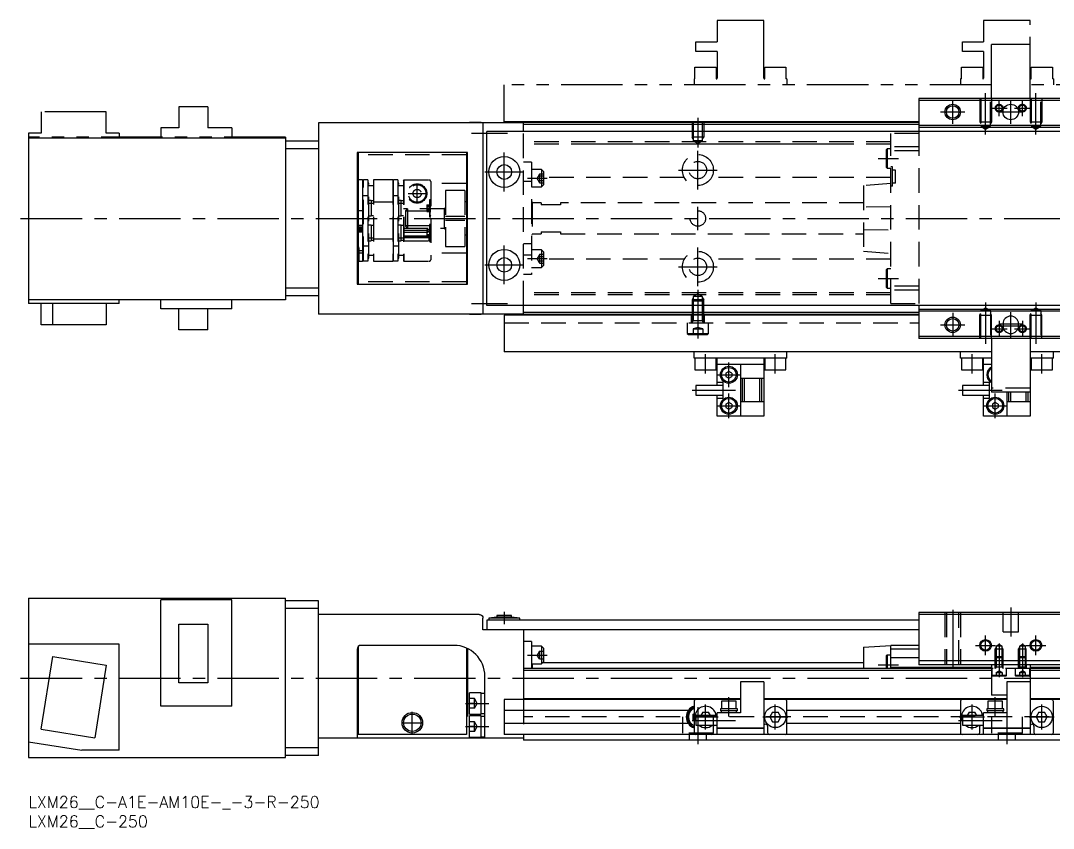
# Model space of a CAD drawing. Extents: x -2 to 471, y -8 to 200.
# Drawn here: x -2 to 264.7, y -8.3 to 200.4 of the extents above; entities that cross this region are included whole.
import ezdxf

# ---------------------------------------------------------------- set-up
doc = ezdxf.new("R2010")
doc.units = 0
doc.header["$LTSCALE"] = 0.5
for name, pattern in [('CENTER', [50.8, 31.75, -6.35, 6.35, -6.35]), ('DASHED', [19.05, 12.7, -6.35]), ('PHANTOM', [63.5, 31.75, -6.35, 6.35, -6.35, 6.35, -6.35])]:
    doc.linetypes.add(name, pattern=pattern)
for name, color, linetype in [('MSM_CENTER', 1, 'CENTER'), ('MSM_CONTINUOUS', 7, 'CONTINUOUS'), ('MSM_DASHED', 4, 'DASHED'), ('MSM_IMAGINARY', 6, 'PHANTOM'), ('MSM_NARROW', 5, 'CONTINUOUS'), ('MSM_PART_NUMBER', 7, 'CONTINUOUS')]:
    doc.layers.add(name, color=color, linetype=linetype)
doc.styles.get("Standard").update_dxf_attribs({"font": 'txt.shx', "height": 3, "bigfont": 'bigfont.shx'})

# ---------------------------------------------------------------- blocks, each defined once
blk = doc.blocks.new('*U8')
at = {"layer": 'MSM_PART_NUMBER'}
blk.add_text('LXM26__C-A1E-AM10E-_-3-R-250', height=3, dxfattribs=at).set_placement((0, -3))
blk = doc.blocks.new('*U9')
at = {"layer": 'MSM_PART_NUMBER'}
blk.add_text('LXM26__C-250', height=3, dxfattribs=at).set_placement((0, -8))

msp = doc.modelspace()

# ---------------------------------------------------------------- linework, layer by layer
at = {"layer": 'MSM_CENTER'}
for p, q in [((247.2, 171.01), (247.2, 181.71)), ((260.2, 171.01), (260.2, 181.71)), ((238.7, 173.71), (238.7, 179.91)), ((250.7, 175.76), (250.7, 179.86)), ((253.7, 173.71), (253.7, 179.91)), ((256.7, 175.76), (256.7, 179.86)), ((235.6, 176.81), (241.8, 176.81)), ((248.65, 177.81), (252.75, 177.81)), ((250.6, 176.81), (256.8, 176.81)), ((254.65, 177.81), (258.75, 177.81)), ((172.9, 175.31), (172.9, 167.68)), ((114.4, 171.31), (123.71, 171.31)), ((122.9, 156.31), (122.9, 166.31)), ((172.9, 156.81), (172.9, 166.81)), ((219.5, 164.81), (224.7, 164.81)), ((117.9, 161.31), (127.9, 161.31)), ((167.9, 161.81), (177.9, 161.81)), ((100.4, 153.39), (100.4, 158.11)), ((128.9, 159.71), (134, 159.71)), ((98.04, 155.75), (102.76, 155.75)), ((172.9, 146.31), (172.9, 152.31)), ((-2, 149.31), (389.9, 149.31)), ((122.9, 132.31), (122.9, 142.31)), ((172.9, 131.81), (172.9, 141.81)), ((128.9, 138.92), (134, 138.92)), ((117.9, 137.31), (127.9, 137.31)), ((167.9, 136.81), (177.9, 136.81)), ((219.5, 133.81), (224.7, 133.81)), ((172.9, 130.82), (172.9, 118.31)), ((114.4, 127.31), (123.71, 127.31)), ((247.2, 127.62), (247.2, 116.92)), ((260.2, 127.62), (260.2, 116.92)), ((238.7, 124.91), (238.7, 118.71)), ((250.7, 122.86), (250.7, 118.76)), ((253.7, 118.56), (253.7, 125.06)), ((256.7, 122.86), (256.7, 118.76)), ((235.6, 121.81), (241.8, 121.81)), ((248.65, 120.81), (252.75, 120.81)), ((250.7, 122.06), (256.7, 122.06)), ((250.7, 121.56), (256.7, 121.56)), ((254.65, 120.81), (258.75, 120.81)), ((174.9, 109.21), (174.9, 114.21)), ((180.9, 105.71), (180.9, 112.11)), ((192.9, 109.21), (192.9, 114.21)), ((243.7, 109.21), (243.7, 114.21)), ((261.7, 109.21), (261.7, 114.21)), ((177.7, 108.91), (184.1, 108.91)), ((171.4, 104.91), (182.65, 104.91)), ((180.9, 97.71), (180.9, 104.11)), ((240.2, 104.91), (251.45, 104.91)), ((249.7, 97.71), (249.7, 104.11)), ((177.7, 100.91), (184.1, 100.91)), ((246.5, 100.91), (252.9, 100.91)), ((238.7, 48.18), (238.7, 33.33)), ((253.7, 48.75), (253.7, 41.25)), ((122.9, 47.7), (122.9, 44.5)), ((247.2, 36.43), (247.2, 41.58)), ((260.2, 36.43), (260.2, 41.58)), ((244.63, 39), (249.78, 39)), ((250.7, 39.46), (250.7, 30.75)), ((256.7, 39.46), (256.7, 30.75)), ((257.63, 39), (262.78, 39)), ((128.9, 36.5), (134, 36.5)), ((219.5, 34), (224.7, 34)), ((-2, 30.5), (389.9, 30.5)), ((180.9, 20.6), (180.9, 25.6)), ((249.7, 20.6), (249.7, 25.6)), ((99.15, 16.22), (99.15, 21.78)), ((112.9, 24), (118.9, 24)), ((172.9, 23), (172.9, 13.5)), ((174.9, 17.25), (174.9, 23.75)), ((192.9, 17.25), (192.9, 23.75)), ((243.7, 17.25), (243.7, 23.75)), ((252.7, 23), (252.7, 13.5)), ((261.7, 17.25), (261.7, 23.75)), ((96.37, 19), (101.93, 19)), ((171.4, 19.6), (182.65, 19.6)), ((171.65, 20.5), (178.15, 20.5)), ((189.65, 20.5), (196.15, 20.5)), ((240.2, 19.6), (251.45, 19.6)), ((240.45, 20.5), (246.95, 20.5)), ((258.45, 20.5), (264.95, 20.5)), ((112.9, 18), (118.9, 18))]:
    msp.add_line(p, q, dxfattribs=at)
at = {"layer": 'MSM_CONTINUOUS'}
for p, q in [((277.4, 180.31), (230, 180.31)), ((230, 180.31), (230, 171.81)), ((277.4, 179.81), (230, 179.81)), ((127.9, 174.01), (74.9, 174.01)), ((74.9, 174.01), (74.9, 124.61)), ((113.9, 174.01), (113.9, 174.06)), ((116.9, 174.06), (113.9, 174.06)), ((116.9, 174.01), (116.9, 174.06)), ((117.4, 174.01), (117.4, 124.61)), ((127.9, 171.81), (127.9, 174.31)), ((230, 174.31), (127.9, 174.31)), ((230, 174.11), (127.9, 174.11)), ((230, 173.61), (127.9, 173.61)), ((118.4, 126.81), (118.4, 171.81)), ((387.4, 171.81), (118.4, 171.81)), ((277.4, 173.31), (230, 173.31)), ((277.4, 172.81), (230, 172.81)), ((66.4, 170.01), (0, 170.01)), ((0, 170.01), (0, 127.31)), ((66.4, 170.01), (66.4, 128.31)), ((74.9, 169.31), (66.4, 169.31)), ((74.9, 167.31), (66.4, 167.31)), ((84.9, 166.31), (84.9, 132.31)), ((113.4, 166.31), (84.9, 166.31)), ((84.9, 165.71), (85.15, 165.71)), ((85.15, 166.31), (85.15, 132.31)), ((113.15, 166.31), (113.15, 132.31)), ((113.15, 165.71), (113.4, 165.71)), ((113.4, 132.31), (113.4, 166.31)), ((113.4, 158.31), (113.15, 158.31)), ((113.4, 153.56), (113.15, 153.56)), ((113.15, 145.06), (113.4, 145.06)), ((113.4, 140.31), (113.15, 140.31)), ((74.9, 131.31), (66.4, 131.31)), ((84.9, 132.91), (85.15, 132.91)), ((84.9, 132.31), (113.4, 132.31)), ((113.15, 132.91), (113.4, 132.91)), ((66.4, 128.31), (0, 128.31)), ((23.4, 127.31), (23.4, 128.31)), ((34.2, 125.91), (34.2, 128.31)), ((52.5, 125.91), (52.5, 128.31)), ((74.9, 129.31), (66.4, 129.31)), ((23.4, 127.31), (0, 127.31)), ((3.3, 121.81), (3.3, 127.31)), ((6.27, 121.81), (6.27, 127.31)), ((20.1, 127.31), (20.1, 121.81)), ((52.5, 125.91), (34.2, 125.91)), ((38.88, 120.51), (38.88, 125.91)), ((46.33, 120.51), (46.33, 125.91)), ((387.4, 126.81), (118.4, 126.81)), ((127.9, 124.31), (127.9, 126.81)), ((230, 126.81), (230, 118.31)), ((277.4, 125.81), (230, 125.81)), ((127.9, 124.61), (74.9, 124.61)), ((113.9, 124.56), (113.9, 124.61)), ((113.9, 124.56), (116.9, 124.56)), ((116.9, 124.56), (116.9, 124.61)), ((122.9, 124.31), (122.9, 114.81)), ((230, 124.31), (122.9, 124.31)), ((230, 125.01), (127.9, 125.01)), ((230, 124.51), (127.9, 124.51)), ((277.4, 125.31), (230, 125.31)), ((20.1, 121.81), (3.3, 121.81)), ((46.33, 120.51), (38.88, 120.51)), ((251.7, 122.06), (251.7, 121.56)), ((255.7, 121.56), (255.7, 122.06)), ((277.4, 118.81), (230, 118.81)), ((277.4, 118.31), (230, 118.31)), ((248.7, 118.31), (248.7, 104.41)), ((258.7, 118.31), (258.7, 98.21)), ((248.7, 114.81), (122.9, 114.81)), ((171.9, 113.21), (171.9, 114.81)), ((195.9, 113.21), (195.9, 114.81)), ((240.7, 113.21), (240.7, 114.81)), ((382.9, 114.81), (258.7, 114.81)), ((264.7, 113.21), (264.7, 114.81)), ((195.9, 113.21), (171.9, 113.21)), ((172.15, 113.21), (172.15, 110.21)), ((177.65, 110.21), (177.65, 113.21)), ((177.9, 106.16), (177.9, 113.08)), ((189.9, 113.08), (189.9, 98.21)), ((190.15, 113.21), (190.15, 110.21)), ((195.65, 110.21), (195.65, 113.21)), ((248.7, 113.21), (240.7, 113.21)), ((240.95, 113.21), (240.95, 110.21)), ((246.45, 110.21), (246.45, 113.21)), ((246.7, 106.16), (246.7, 113.08)), ((264.7, 113.21), (258.7, 113.21)), ((258.95, 113.21), (258.95, 110.21)), ((264.45, 110.21), (264.45, 113.21)), ((172.15, 110.21), (177.65, 110.21)), ((189.9, 111.61), (177.9, 111.61)), ((180.9, 109.78), (180.15, 109.35)), ((180.15, 109.35), (180.15, 108.48)), ((181.65, 109.35), (180.9, 109.78)), ((181.65, 109.35), (181.65, 108.48)), ((183.9, 111.61), (183.9, 98.21)), ((190.15, 110.21), (195.65, 110.21)), ((240.95, 110.21), (246.45, 110.21)), ((248.7, 111.61), (246.7, 111.61)), ((258.95, 110.21), (264.45, 110.21)), ((179.4, 106.91), (177.9, 106.91)), ((179.4, 102.91), (179.4, 106.91)), ((180.15, 108.48), (180.9, 108.05)), ((180.9, 108.05), (181.65, 108.48)), ((189.9, 107.91), (183.9, 107.91)), ((184.4, 101.91), (184.4, 107.91)), ((184.9, 101.91), (184.9, 107.91)), ((188.9, 101.91), (188.9, 107.91)), ((189.4, 101.91), (189.4, 107.91)), ((248.2, 106.91), (246.7, 106.91)), ((248.2, 102.91), (248.2, 106.91)), ((172.4, 106.16), (172.4, 103.66)), ((179.4, 106.16), (172.4, 106.16)), ((241.2, 106.16), (241.2, 103.66)), ((248.2, 106.16), (241.2, 106.16)), ((258.7, 104.41), (248.7, 104.41)), ((252.7, 104.41), (252.7, 98.21)), ((253.2, 101.91), (253.2, 104.41)), ((253.7, 101.91), (253.7, 104.41)), ((257.7, 101.91), (257.7, 104.41)), ((258.2, 101.91), (258.2, 104.41)), ((172.4, 103.66), (179.4, 103.66)), ((177.9, 98.21), (177.9, 103.66)), ((177.9, 102.91), (179.4, 102.91)), ((180.9, 101.78), (180.15, 101.35)), ((180.15, 101.35), (180.15, 100.48)), ((181.65, 101.35), (180.9, 101.78)), ((181.65, 101.35), (181.65, 100.48)), ((189.9, 101.91), (183.9, 101.91)), ((241.2, 103.66), (248.2, 103.66)), ((246.7, 98.21), (246.7, 103.66)), ((246.7, 102.91), (248.2, 102.91)), ((249.7, 101.78), (248.95, 101.35)), ((248.95, 101.35), (248.95, 100.48)), ((250.45, 101.35), (249.7, 101.78)), ((250.45, 101.35), (250.45, 100.48)), ((258.7, 101.91), (252.7, 101.91)), ((180.15, 100.48), (180.9, 100.05)), ((180.9, 100.05), (181.65, 100.48)), ((248.95, 100.48), (249.7, 100.05)), ((249.7, 100.05), (250.45, 100.48)), ((189.9, 98.21), (177.9, 98.21)), ((258.7, 98.21), (246.7, 98.21)), ((0, 51.2), (66.4, 51.2)), ((0, 51.2), (0, 10)), ((34.2, 23.3), (34.2, 50.8)), ((52.5, 50.8), (34.2, 50.8)), ((52.5, 23.3), (52.5, 50.8)), ((66.4, 10), (66.4, 51.2)), ((74.9, 50.5), (66.4, 50.5)), ((74.9, 48.5), (66.4, 48.5)), ((74.9, 10.5), (74.9, 50.5)), ((116.4, 47), (74.9, 47)), ((116.4, 47), (116.41, 47)), ((116.41, 47), (116.61, 46.98)), ((116.61, 46.98), (116.85, 46.89)), ((116.85, 46.89), (117.07, 46.74)), ((117.07, 46.74), (117.21, 46.59)), ((117.21, 46.59), (117.32, 46.4)), ((117.32, 46.4), (117.38, 46.22)), ((117.38, 46.22), (117.4, 46)), ((117.4, 43), (117.4, 46)), ((118.4, 45.5), (118.4, 43)), ((230, 45.5), (118.4, 45.5)), ((121, 46.3), (118.9, 46.05)), ((118.9, 46.05), (118.9, 45.5)), ((126.9, 46.05), (118.9, 46.05)), ((121, 46.7), (121, 46.3)), ((124.8, 46.7), (121, 46.7)), ((124.8, 46.3), (121, 46.3)), ((124.8, 46.3), (124.8, 46.7)), ((126.9, 46.05), (124.8, 46.3)), ((126.9, 45.5), (126.9, 46.05)), ((230, 47.5), (230, 34)), ((277.4, 47.5), (230, 47.5)), ((277.4, 47), (230, 47)), ((38.88, 44.45), (46.33, 44.45)), ((38.88, 29.35), (38.88, 44.45)), ((46.33, 44.45), (46.33, 29.35)), ((230, 43), (117.4, 43)), ((127.9, 43), (127.9, 25)), ((23.4, 39.3), (0, 39.3)), ((23.4, 11.9), (23.4, 39.3)), ((84.9, 38), (84.9, 15)), ((85.15, 38.66), (85.15, 16)), ((109.9, 39), (85.9, 39)), ((113.15, 38.31), (113.15, 16)), ((113.4, 38.19), (113.4, 20.7)), ((129.9, 40), (127.9, 40)), ((129.9, 40), (129.9, 33)), ((132.5, 38.75), (129.9, 38.75)), ((133, 38.25), (132.5, 38.75)), ((132.5, 38.75), (132.5, 34.25)), ((133, 38.25), (133, 34.75)), ((215.7, 38.5), (222.7, 39)), ((215.7, 38.5), (215.7, 33)), ((230, 39), (222.7, 39)), ((222.7, 33), (222.7, 39)), ((230, 38), (222.7, 38)), ((3.3, 17.31), (6.27, 36.08)), ((6.27, 36.08), (20.1, 33.89)), ((113.4, 34.75), (113.15, 34.75)), ((132.5, 34.25), (133, 34.75)), ((221.75, 36.5), (221.5, 36.25)), ((221.5, 36.25), (221.5, 33)), ((222.7, 36.5), (221.75, 36.5)), ((221.75, 36.5), (221.75, 33)), ((230, 35.8), (222.7, 35.8)), ((277.4, 35), (230, 35)), ((20.1, 33.89), (17.13, 15.12)), ((248.7, 33), (127.9, 33)), ((248.7, 32.5), (127.9, 32.5)), ((129.9, 34.25), (132.5, 34.25)), ((130.1, 34.25), (130.1, 33)), ((215.7, 34.5), (132.75, 34.5)), ((248.7, 33.3), (222.7, 33.3)), ((277.4, 34), (230, 34)), ((248.7, 34), (248.7, 26.1)), ((258.7, 34), (258.7, 16)), ((284.7, 33.3), (258.7, 33.3)), ((377.9, 33), (258.7, 33)), ((377.9, 32.5), (258.7, 32.5)), ((46.33, 29.35), (38.88, 29.35)), ((117.9, 15), (117.9, 31)), ((183.9, 29.6), (183.9, 21.6)), ((189.9, 29.6), (183.9, 29.6)), ((189.9, 29.6), (189.9, 16)), ((252.7, 29.6), (252.7, 21.6)), ((258.7, 29.6), (252.7, 29.6)), ((113.9, 21.25), (113.9, 26.75)), ((116.9, 26.75), (113.9, 26.75)), ((116.9, 21.25), (116.9, 26.75)), ((113.15, 26.25), (113.4, 26.25)), ((117.9, 26.6), (116.9, 26.6)), ((183.9, 25), (122.9, 25)), ((122.9, 25), (122.9, 16)), ((183.9, 25.2), (127.9, 25.2)), ((171.9, 24.5), (171.9, 16.5)), ((179, 24.6), (179, 22.6)), ((182.8, 24.6), (179, 24.6)), ((182.8, 22.6), (182.8, 24.6)), ((252.7, 25.2), (189.9, 25.2)), ((252.7, 25), (189.9, 25)), ((195.9, 16.5), (195.9, 24.5)), ((240.7, 24.5), (240.7, 16.5)), ((247.8, 24.6), (247.8, 22.6)), ((251.6, 24.6), (247.8, 24.6)), ((252.7, 26.1), (248.7, 26.1)), ((251.6, 22.6), (251.6, 24.6)), ((321.9, 25.2), (258.7, 25.2)), ((321.9, 25), (258.7, 25)), ((264.7, 16.5), (264.7, 24.5)), ((52.5, 23.3), (34.2, 23.3)), ((116.9, 21.4), (117.9, 21.4)), ((170.43, 22.2), (122.9, 22.2)), ((171.65, 21.22), (171.9, 21.37)), ((174.18, 21.75), (173.66, 20.85)), ((174.18, 21.75), (175.62, 21.75)), ((176.14, 20.85), (175.62, 21.75)), ((183.9, 21.6), (177.9, 21.6)), ((177.9, 16), (177.9, 21.6)), ((178.7, 22.6), (178.7, 22.1)), ((183.1, 22.6), (178.7, 22.6)), ((183.1, 22.1), (178.7, 22.1)), ((178.9, 22.1), (178.9, 21.6)), ((182.9, 21.6), (182.9, 22.1)), ((183.1, 22.1), (183.1, 22.6)), ((192.18, 21.75), (191.46, 20.5)), ((192.18, 21.75), (193.62, 21.75)), ((194.34, 20.5), (193.62, 21.75)), ((240.7, 22.2), (195.9, 22.2)), ((242.98, 21.75), (242.46, 20.85)), ((242.98, 21.75), (244.42, 21.75)), ((244.94, 20.85), (244.42, 21.75)), ((252.7, 21.6), (246.7, 21.6)), ((246.7, 16), (246.7, 21.6)), ((247.5, 22.6), (247.5, 22.1)), ((251.9, 22.6), (247.5, 22.6)), ((251.9, 22.1), (247.5, 22.1)), ((247.7, 22.1), (247.7, 21.6)), ((251.7, 21.6), (251.7, 22.1)), ((251.9, 22.1), (251.9, 22.6)), ((260.98, 21.75), (260.26, 20.5)), ((260.98, 21.75), (262.42, 21.75)), ((263.14, 20.5), (262.42, 21.75)), ((84.9, 20.7), (85.15, 20.7)), ((113.15, 20.7), (113.4, 20.7)), ((113.9, 21.25), (116.9, 21.25)), ((113.9, 15.25), (113.9, 20.75)), ((116.9, 20.75), (113.9, 20.75)), ((116.9, 15.25), (116.9, 20.75)), ((117.9, 20.6), (116.9, 20.6)), ((170.43, 18.8), (122.9, 18.8)), ((171.65, 19.78), (171.65, 21.22)), ((171.9, 19.63), (171.65, 19.78)), ((171.9, 20.8), (171.72, 20.5)), ((171.72, 20.5), (171.9, 20.2)), ((177.9, 20.85), (172.4, 20.85)), ((172.4, 20.85), (172.4, 18.35)), ((191.46, 20.5), (192.18, 19.25)), ((192.18, 19.25), (193.62, 19.25)), ((193.62, 19.25), (194.34, 20.5)), ((196.08, 20.5), (195.9, 20.8)), ((195.9, 20.2), (196.08, 20.5)), ((240.7, 18.8), (195.9, 18.8)), ((240.7, 20.8), (240.52, 20.5)), ((240.52, 20.5), (240.7, 20.2)), ((246.7, 20.85), (241.2, 20.85)), ((241.2, 20.85), (241.2, 18.35)), ((260.26, 20.5), (260.98, 19.25)), ((260.98, 19.25), (262.42, 19.25)), ((262.42, 19.25), (263.14, 20.5)), ((3.3, 17.31), (17.13, 15.12)), ((172.4, 18.35), (177.9, 18.35)), ((176.9, 16.5), (176.9, 18.1)), ((177.9, 17.65), (189.9, 17.65)), ((177.9, 17.6), (189.9, 17.6)), ((177.95, 17.65), (177.95, 17.6)), ((189.85, 17.65), (189.85, 17.6)), ((190.9, 18.1), (190.9, 16.5)), ((241.2, 18.35), (246.7, 18.35)), ((245.7, 16.5), (245.7, 18.1)), ((246.7, 17.65), (258.7, 17.65)), ((246.7, 17.6), (258.7, 17.6)), ((246.75, 17.65), (246.75, 17.6)), ((258.65, 17.65), (258.65, 17.6)), ((259.7, 18.1), (259.7, 16.5)), ((0, 14.09), (13.82, 11.9)), ((127.9, 15), (74.9, 15)), ((113.15, 16), (85.15, 16)), ((113.9, 15.25), (116.9, 15.25)), ((116.9, 15.4), (117.9, 15.4)), ((382.9, 16), (122.9, 16)), ((127.9, 16), (127.9, 14.5)), ((377.9, 14.5), (127.9, 14.5)), ((23.4, 11.9), (13.82, 11.9)), ((74.9, 12.5), (66.4, 12.5)), ((0, 10), (66.4, 10)), ((74.9, 10.5), (66.4, 10.5))]:
    msp.add_line(p, q, dxfattribs=at)
for centre, radius in [((253.7, 176.81), 2), ((238.7, 176.81), 1.62), ((122.9, 161.31), 4), ((122.9, 161.31), 1.9), ((122.9, 137.31), 4), ((122.9, 137.31), 1.9), ((238.7, 121.81), 1.62), ((180.9, 108.91), 2.2), ((180.9, 108.91), 1.9), ((180.9, 100.91), 2.2), ((180.9, 100.91), 1.9), ((249.7, 100.91), 2.2), ((249.7, 100.91), 1.9), ((247.2, 39), 1.23), ((260.2, 39), 1.23), ((99.15, 19), 2.65), ((192.9, 20.5), 2.75), ((261.7, 20.5), 2.75), ((99.15, 19), 2.25)]:
    msp.add_circle(centre, radius, dxfattribs=at)
for centre, radius, start, end in [((253.7, 122.06), 2, 0, 180), ((253.7, 121.56), 2, 180, 0), ((177.64, 112.9), 0.311, 34.723, 88.9034), ((190.16, 112.9), 0.318, 91.7128, 144.6608), ((246.44, 112.9), 0.311, 34.723, 88.9034), ((258.96, 112.9), 0.318, 91.7128, 144.6608), ((249.7, 108.91), 2.2, 117.0357, 242.9643), ((249.7, 108.91), 1.9, 121.7569, 238.2431), ((85.9, 38), 1, 90, 180), ((109.9, 31), 8, 0, 90), ((172.4, 24.5), 0.5, 90, 180), ((195.4, 24.5), 0.5, 0, 90), ((241.2, 24.5), 0.5, 90, 180), ((264.2, 24.5), 0.5, 0, 90), ((172.9, 20.5), 3, 109.4712, 250.5288), ((172.9, 20.5), 2.75, 111.3237, 248.6763), ((172.9, 20.5), 2.45, 114.0895, 245.9105), ((174.9, 20.5), 2.75, 7.312, 204.62), ((243.7, 20.5), 2.75, 7.312, 204.62), ((172.9, 20.5), 1.25, 143.1301, 216.8699), ((172.4, 16.5), 0.5, 180, 270), ((174.9, 20.5), 2.75, 231.4273, 308.5727), ((176.4, 16.5), 0.5, 270, 0), ((177.4, 18.1), 0.5, 150, 180), ((177.4, 18.1), 0.5, 0, 30), ((190.4, 18.1), 0.5, 0, 180), ((191.4, 16.5), 0.5, 180, 270), ((195.4, 16.5), 0.5, 270, 0), ((241.2, 16.5), 0.5, 180, 270), ((243.7, 20.5), 2.75, 231.4273, 308.5727), ((245.2, 16.5), 0.5, 270, 0), ((246.2, 18.1), 0.5, 150, 180), ((246.2, 18.1), 0.5, 0, 30), ((259.2, 18.1), 0.5, 0, 180), ((260.2, 16.5), 0.5, 180, 270), ((264.2, 16.5), 0.5, 270, 0)]:
    msp.add_arc(centre, radius, start, end, dxfattribs=at)
at = {"layer": 'MSM_DASHED'}
for p, q in [((245.7, 180.31), (245.7, 174.31)), ((245.97, 180.31), (245.97, 173.11)), ((248.43, 173.11), (248.43, 180.31)), ((248.7, 180.31), (248.7, 174.31)), ((258.7, 180.31), (258.7, 174.31)), ((258.97, 180.31), (258.97, 173.11)), ((261.43, 173.11), (261.43, 180.31)), ((261.7, 180.31), (261.7, 174.31)), ((171.4, 174.31), (171.4, 170.31)), ((171.6, 174.11), (171.6, 174.11)), ((171.67, 174.31), (171.67, 169.39)), ((174.13, 169.39), (174.13, 174.31)), ((174.4, 174.31), (174.4, 170.31)), ((245.7, 174.31), (248.7, 174.31)), ((245.7, 174.31), (245.97, 173.85)), ((248.7, 174.31), (248.43, 173.85)), ((258.7, 174.31), (261.7, 174.31)), ((258.7, 174.31), (258.97, 173.85)), ((261.7, 174.31), (261.43, 173.85)), ((127.9, 126.81), (127.9, 171.81)), ((230, 171.26), (222.7, 171.26)), ((222.7, 127.36), (222.7, 171.26)), ((230, 171.81), (230, 126.81)), ((245.97, 173.11), (247.2, 172.4)), ((245.97, 173.11), (248.43, 173.11)), ((247.2, 172.4), (248.43, 173.11)), ((258.97, 173.11), (260.2, 172.4)), ((258.97, 173.11), (261.43, 173.11)), ((260.2, 172.4), (261.43, 173.11)), ((222.7, 169.07), (127.9, 169.07)), ((222.7, 168.51), (127.9, 168.51)), ((209.4, 168.51), (146.4, 168.51)), ((174.4, 170.31), (171.4, 170.31)), ((171.67, 169.85), (171.4, 170.31)), ((174.13, 169.39), (171.67, 169.39)), ((171.67, 169.39), (172.9, 168.68)), ((172.9, 168.68), (174.13, 169.39)), ((174.13, 169.85), (174.4, 170.31)), ((113.15, 165.71), (85.15, 165.71)), ((221.75, 167.31), (221.5, 167.06)), ((221.5, 167.06), (221.5, 162.56)), ((222.7, 167.31), (221.75, 167.31)), ((221.75, 167.31), (221.75, 162.31)), ((230, 167.81), (222.7, 167.81)), ((230, 166.81), (222.7, 166.81)), ((129.9, 163.81), (127.9, 163.81)), ((129.9, 163.81), (129.9, 134.81)), ((132.5, 161.96), (129.9, 161.96)), ((132, 160.71), (131.42, 159.71)), ((132, 160.86), (133, 160.86)), ((132, 160.86), (132, 158.55)), ((132, 160.28), (133, 160.28)), ((133, 161.46), (132.5, 161.96)), ((132.5, 161.96), (132.5, 157.46)), ((133, 161.46), (133, 157.96)), ((221.5, 162.56), (221.75, 162.31)), ((221.75, 162.31), (222.7, 162.31)), ((223.2, 162.61), (222.7, 162.61)), ((223.2, 157.61), (223.2, 162.61)), ((223.9, 161.81), (223.2, 161.81)), ((223.9, 158.41), (223.9, 161.81)), ((85.15, 158.31), (84.9, 158.31)), ((86.3, 159.25), (85.15, 159.25)), ((86.3, 159.25), (86.3, 138.25)), ((86.4, 159.15), (86.3, 159.25)), ((86.5, 159.24), (86.4, 159.14)), ((86.4, 138.35), (86.4, 159.15)), ((86.5, 138.26), (86.5, 159.24)), ((87.65, 159.24), (86.5, 159.24)), ((87.65, 159.24), (87.65, 138.26)), ((87.9, 158.45), (87.65, 158.45)), ((87.9, 139.05), (87.9, 158.45)), ((89.1, 157.7), (87.9, 157.7)), ((94.1, 159.25), (89.1, 159.25)), ((89.1, 159.25), (89.1, 138.25)), ((94.2, 159.15), (94.1, 159.25)), ((94.1, 159.25), (94.1, 138.25)), ((94.3, 159.24), (94.2, 159.14)), ((94.2, 159.15), (94.2, 138.35)), ((94.3, 138.26), (94.3, 159.24)), ((95.45, 159.24), (94.3, 159.24)), ((95.45, 159.24), (95.45, 138.26)), ((95.7, 158.45), (95.45, 158.45)), ((95.7, 139.05), (95.7, 158.45)), ((96.9, 157.7), (95.7, 157.7)), ((96.9, 159.14), (97, 159.24)), ((96.9, 159.14), (96.9, 138.35)), ((97, 159.24), (97, 138.25)), ((97, 159.24), (103.5, 159.24)), ((103.9, 158.84), (103.9, 138.65)), ((113.15, 158.31), (103.9, 158.31)), ((129.9, 158.81), (127.9, 158.81)), ((129.9, 157.46), (132.5, 157.46)), ((132, 158.71), (131.42, 159.71)), ((132, 159.13), (133, 159.13)), ((132, 158.55), (133, 158.55)), ((132.5, 157.46), (133, 157.96)), ((169.41, 159.85), (133, 159.85)), ((222.7, 159.85), (176.39, 159.85)), ((222.7, 158.31), (215.7, 157.81)), ((215.7, 157.81), (215.7, 140.81)), ((223.2, 157.61), (222.7, 157.61)), ((223.9, 158.41), (223.2, 158.41)), ((86.4, 155.13), (86.5, 155.23)), ((86.5, 155.23), (87.65, 155.23)), ((94.2, 155.13), (94.3, 155.23)), ((94.3, 155.23), (95.45, 155.23)), ((107.7, 156.56), (107.7, 142.06)), ((112.7, 156.56), (107.7, 156.56)), ((112.7, 156.54), (107.7, 156.54)), ((112.7, 156.56), (112.7, 142.06)), ((87.9, 153.75), (87.65, 153.75)), ((88.5, 153.94), (87.9, 153.94)), ((87.9, 153.25), (89.1, 153.25)), ((88.5, 153.94), (88.5, 149.94)), ((89.1, 153.84), (88.5, 153.84)), ((94.2, 153.5), (89.1, 153.5)), ((95.7, 153.75), (95.45, 153.75)), ((96.3, 153.94), (95.7, 153.94)), ((95.7, 153.25), (96.9, 153.25)), ((96.3, 149.94), (96.3, 153.94)), ((96.9, 153.84), (96.3, 153.84)), ((102.9, 152.8), (103.9, 152.8)), ((102.9, 152.8), (102.9, 151.08)), ((102.9, 152.44), (103.9, 152.44)), ((102.9, 152.31), (103.9, 152.31)), ((103.9, 154.14), (103.55, 154.14)), ((103.55, 154.14), (103.55, 149.74)), ((103.7, 153.94), (103.55, 153.94)), ((103.9, 153.74), (103.7, 153.94)), ((103.7, 153.94), (103.7, 149.94)), ((107.7, 152.11), (107.4, 151.81)), ((113.15, 153.56), (112.7, 153.56)), ((130.1, 153.56), (129.9, 153.56)), ((130.1, 153.56), (130.1, 145.06)), ((132.4, 153.31), (130.1, 153.31)), ((132.4, 153.31), (132.4, 152.81)), ((137.4, 152.81), (132.4, 152.81)), ((137.4, 153.31), (137.4, 152.81)), ((215.7, 153.31), (137.4, 153.31)), ((222.7, 152.27), (215.7, 152.19)), ((86.4, 151.25), (85.15, 151.25)), ((87.9, 149.94), (88.5, 149.94)), ((88.5, 150.04), (89.1, 150.04)), ((95.7, 149.94), (96.3, 149.94)), ((96.3, 150.04), (96.9, 150.04)), ((107.4, 151.81), (96.9, 151.81)), ((103.9, 151.22), (96.9, 151.22)), ((97.9, 151.81), (97.4, 151.31)), ((97.4, 151.31), (97.4, 147.31)), ((97.9, 151.81), (97.9, 146.81)), ((102.9, 151.57), (103.9, 151.57)), ((102.9, 151.44), (103.9, 151.44)), ((102.9, 151.08), (103.9, 151.08)), ((103.55, 149.94), (103.7, 149.94)), ((103.55, 149.74), (103.9, 149.74)), ((103.7, 149.94), (103.9, 150.14)), ((107.4, 151.81), (107.4, 146.81)), ((107.7, 149.86), (112.7, 149.86)), ((86.4, 147.51), (85.15, 147.51)), ((85.15, 147.12), (86.4, 147.12)), ((85.15, 146.88), (86.3, 146.88)), ((86.3, 146.88), (86.4, 146.9)), ((88.5, 147.56), (87.9, 147.56)), ((88.5, 147.56), (88.5, 143.56)), ((89.1, 147.46), (88.5, 147.46)), ((96.3, 147.56), (95.7, 147.56)), ((96.3, 143.56), (96.3, 147.56)), ((96.9, 147.46), (96.3, 147.46)), ((103.9, 147.41), (96.9, 147.41)), ((96.9, 146.81), (107.4, 146.81)), ((97.4, 147.31), (97.9, 146.81)), ((103.9, 147.76), (103.55, 147.76)), ((103.55, 147.76), (103.55, 143.36)), ((103.7, 147.56), (103.55, 147.56)), ((103.9, 147.36), (103.7, 147.56)), ((103.7, 147.56), (103.7, 143.56)), ((107.4, 146.81), (107.7, 146.51)), ((112.7, 148.77), (107.7, 148.77)), ((86.4, 146.6), (85.15, 146.6)), ((86.4, 146.54), (85.15, 146.54)), ((85.15, 146.25), (86.4, 146.25)), ((86.3, 145.9), (85.15, 145.9)), ((85.15, 145.84), (86.4, 145.84)), ((86.4, 145.93), (86.3, 145.9)), ((89.1, 144.25), (87.9, 144.25)), ((96.9, 144.25), (95.7, 144.25)), ((96.9, 146.25), (103.9, 146.25)), ((96.9, 145.72), (103.9, 145.72)), ((96.9, 144.82), (103.9, 144.82)), ((97, 144.43), (96.9, 144.48)), ((96.9, 144.41), (103.9, 144.41)), ((103.5, 144.43), (97, 144.43)), ((102.9, 146.42), (103.9, 146.42)), ((102.9, 146.42), (102.9, 144.7)), ((102.9, 146.06), (103.9, 146.06)), ((102.9, 145.92), (103.9, 145.92)), ((102.9, 145.19), (103.9, 145.19)), ((102.9, 145.06), (103.9, 145.06)), ((102.9, 144.7), (103.9, 144.7)), ((103.5, 143.54), (103.5, 144.43)), ((112.7, 145.06), (113.15, 145.06)), ((129.9, 145.06), (130.1, 145.06)), ((130.1, 145.31), (132.4, 145.31)), ((132.4, 145.81), (137.4, 145.81)), ((132.4, 145.81), (132.4, 145.31)), ((137.4, 145.81), (137.4, 145.31)), ((137.4, 145.31), (215.7, 145.31)), ((215.7, 146.44), (222.7, 146.36)), ((85.4, 138.36), (85.4, 141.39)), ((86.4, 142.37), (86.5, 142.27)), ((86.5, 142.27), (87.65, 142.27)), ((87.65, 143.75), (87.9, 143.75)), ((87.9, 143.56), (88.5, 143.56)), ((88.5, 143.66), (89.1, 143.66)), ((89.1, 144), (94.2, 144)), ((94.2, 142.37), (94.3, 142.27)), ((94.3, 142.27), (95.45, 142.27)), ((95.45, 143.75), (95.7, 143.75)), ((95.7, 143.56), (96.3, 143.56)), ((96.3, 143.66), (96.9, 143.66)), ((96.9, 143.59), (97, 143.54)), ((97, 143.54), (103.5, 143.54)), ((103.55, 143.56), (103.7, 143.56)), ((103.55, 143.36), (103.9, 143.36)), ((103.7, 143.56), (103.9, 143.76)), ((107.7, 142.09), (112.7, 142.09)), ((107.7, 142.06), (112.7, 142.06)), ((127.9, 142.81), (129.9, 142.81)), ((85.15, 140.31), (84.9, 140.31)), ((86.3, 140.97), (85.15, 140.97)), ((85.15, 140.45), (86.3, 140.45)), ((86.4, 141.05), (86.3, 140.97)), ((86.3, 140.45), (86.4, 140.53)), ((87.65, 139.05), (87.9, 139.05)), ((87.9, 139.8), (89.1, 139.8)), ((95.45, 139.05), (95.7, 139.05)), ((95.7, 139.8), (96.9, 139.8)), ((113.15, 140.31), (103.9, 140.31)), ((129.9, 139.81), (127.9, 139.81)), ((132.5, 141.17), (129.9, 141.17)), ((132, 139.92), (131.42, 138.92)), ((132, 137.92), (131.42, 138.92)), ((132, 140.08), (133, 140.08)), ((132, 140.08), (132, 137.77)), ((132, 139.5), (133, 139.5)), ((133, 140.67), (132.5, 141.17)), ((132.5, 141.17), (132.5, 136.67)), ((133, 140.67), (133, 137.17)), ((169.41, 138.78), (133, 138.78)), ((222.7, 138.78), (176.39, 138.78)), ((215.7, 140.81), (222.7, 140.31)), ((85.17, 138.25), (86.3, 138.25)), ((86.3, 138.25), (86.4, 138.35)), ((86.5, 138.26), (86.4, 138.36)), ((87.65, 138.26), (86.5, 138.26)), ((89.1, 138.25), (94.1, 138.25)), ((94.1, 138.25), (94.2, 138.35)), ((94.3, 138.26), (94.2, 138.36)), ((95.45, 138.26), (94.3, 138.26)), ((96.9, 138.35), (97, 138.25)), ((97, 138.25), (103.5, 138.25)), ((129.9, 136.67), (132.5, 136.67)), ((132, 138.35), (133, 138.35)), ((132, 137.77), (133, 137.77)), ((132.5, 136.67), (133, 137.17)), ((221.75, 136.31), (221.5, 136.06)), ((221.5, 136.06), (221.5, 131.56)), ((221.75, 136.31), (221.75, 131.31)), ((222.7, 136.31), (221.75, 136.31)), ((129.9, 134.81), (127.9, 134.81)), ((113.15, 132.91), (85.15, 132.91)), ((221.5, 131.56), (221.75, 131.31)), ((221.75, 131.31), (222.7, 131.31)), ((230, 131.81), (222.7, 131.81)), ((230, 130.81), (222.7, 130.81)), ((222.7, 130.11), (127.9, 130.11)), ((222.7, 129.55), (127.9, 129.55)), ((171.67, 128.78), (171.4, 128.31)), ((171.4, 128.31), (171.4, 122.31)), ((174.4, 128.31), (171.4, 128.31)), ((171.67, 128.31), (171.4, 128.04)), ((171.4, 128.04), (174.4, 128.04)), ((172.9, 129.82), (171.67, 129.11)), ((171.67, 129.11), (171.67, 122.81)), ((174.13, 129.11), (171.67, 129.11)), ((174.13, 129.11), (172.9, 129.82)), ((174.13, 122.81), (174.13, 129.11)), ((174.13, 128.78), (174.4, 128.31)), ((174.4, 128.04), (174.13, 128.31)), ((174.4, 122.31), (174.4, 128.31)), ((222.7, 127.36), (230, 127.36)), ((245.97, 125.51), (247.2, 126.22)), ((245.97, 125.51), (248.43, 125.51)), ((245.97, 118.31), (245.97, 125.51)), ((247.2, 126.22), (248.43, 125.51)), ((248.43, 125.51), (248.43, 118.31)), ((258.97, 125.51), (260.2, 126.22)), ((258.97, 125.51), (261.43, 125.51)), ((258.97, 118.31), (258.97, 125.51)), ((260.2, 126.22), (261.43, 125.51)), ((261.43, 125.51), (261.43, 118.31)), ((171.15, 124.31), (171.15, 122.31)), ((174.4, 122.81), (171.4, 122.81)), ((171.4, 122.31), (171.67, 122.81)), ((174.4, 122.31), (174.13, 122.81)), ((174.65, 122.31), (174.65, 124.31)), ((245.7, 124.31), (245.97, 124.78)), ((245.7, 118.31), (245.7, 124.31)), ((245.7, 124.31), (248.7, 124.31)), ((248.7, 124.31), (248.43, 124.78)), ((248.7, 118.31), (248.7, 124.31)), ((258.7, 124.31), (258.97, 124.78)), ((258.7, 118.31), (258.7, 124.31)), ((258.7, 124.31), (261.7, 124.31)), ((261.7, 124.31), (261.43, 124.78)), ((261.7, 118.31), (261.7, 124.31)), ((122.9, 122.31), (230, 122.31)), ((170.15, 122.31), (170.15, 119.61)), ((172.9, 121.15), (171.65, 120.81)), ((171.65, 120.81), (171.65, 119.31)), ((171.65, 120.81), (174.15, 120.81)), ((174.15, 120.81), (172.9, 121.15)), ((172.9, 120.81), (172.9, 119.31)), ((174.15, 120.81), (174.15, 119.31)), ((175.65, 119.61), (175.65, 122.31)), ((170.15, 119.61), (170.45, 119.31)), ((170.15, 119.61), (175.65, 119.61)), ((170.45, 119.31), (175.35, 119.31)), ((175.35, 119.31), (175.65, 119.61)), ((258.7, 105.41), (248.7, 105.41)), ((236.7, 47.5), (236.7, 34)), ((237.08, 47.5), (237.08, 34)), ((240.32, 34), (240.32, 47.5)), ((240.7, 47.5), (240.7, 34)), ((251.7, 42.5), (251.7, 47.5)), ((255.7, 42.5), (255.7, 47.5)), ((251.7, 42.5), (255.7, 42.5)), ((132, 37.5), (131.42, 36.5)), ((132, 37.5), (133, 37.5)), ((132, 37.5), (132, 35.5)), ((249.7, 38), (249.92, 38.37)), ((249.7, 33), (249.7, 38)), ((251.7, 38), (249.7, 38)), ((250.7, 39.2), (249.92, 38.75)), ((249.92, 38.75), (249.92, 33.37)), ((251.48, 38.75), (249.92, 38.75)), ((251.48, 38.75), (250.7, 39.2)), ((251.48, 33.37), (251.48, 38.75)), ((251.7, 38), (251.48, 38.37)), ((251.7, 33), (251.7, 38)), ((255.7, 38), (255.92, 38.37)), ((255.7, 33), (255.7, 38)), ((257.7, 38), (255.7, 38)), ((256.7, 39.2), (255.92, 38.75)), ((255.92, 38.75), (255.92, 33.37)), ((257.48, 38.75), (255.92, 38.75)), ((257.48, 38.75), (256.7, 39.2)), ((257.48, 33.37), (257.48, 38.75)), ((257.7, 38), (257.48, 38.37)), ((257.7, 33), (257.7, 38)), ((132, 35.5), (131.42, 36.5)), ((132, 36.5), (133, 36.5)), ((132, 35.5), (133, 35.5)), ((249.92, 36), (249.7, 35.78)), ((251.7, 35.78), (249.7, 35.78)), ((251.48, 36), (249.92, 36)), ((251.7, 35.78), (251.48, 36)), ((255.92, 36), (255.7, 35.78)), ((257.7, 35.78), (255.7, 35.78)), ((257.48, 36), (255.92, 36)), ((257.7, 35.78), (257.48, 36)), ((258.7, 33), (248.7, 33)), ((248.8, 33), (248.8, 31.2)), ((249.65, 34), (249.65, 33)), ((249.92, 33.37), (249.7, 33)), ((251.7, 33.37), (249.7, 33.37)), ((249.95, 32), (250.7, 32.43)), ((251.45, 32), (250.7, 32.43)), ((251.48, 33.37), (251.7, 33)), ((251.75, 33), (251.75, 34)), ((252.6, 31.2), (252.6, 33)), ((254.8, 33), (254.8, 31.2)), ((255.65, 34), (255.65, 33)), ((255.92, 33.37), (255.7, 33)), ((257.7, 33.37), (255.7, 33.37)), ((255.95, 32), (256.7, 32.43)), ((257.45, 32), (256.7, 32.43)), ((257.48, 33.37), (257.7, 33)), ((257.75, 33), (257.75, 34)), ((258.6, 31.2), (258.6, 33)), ((248.8, 31.2), (249, 31)), ((252.6, 31.2), (248.8, 31.2)), ((252.4, 31), (249, 31)), ((249.95, 32), (249.95, 31)), ((249.95, 32), (251.45, 32)), ((250.7, 32), (250.7, 31)), ((251.45, 32), (251.45, 31)), ((252.4, 31), (252.6, 31.2)), ((254.8, 31.2), (255, 31)), ((258.6, 31.2), (254.8, 31.2)), ((258.4, 31), (255, 31)), ((255.95, 32), (255.95, 31)), ((255.95, 32), (257.45, 32)), ((256.7, 32), (256.7, 31)), ((257.45, 32), (257.45, 31)), ((258.4, 31), (258.6, 31.2)), ((115.2, 25.25), (113.9, 25.25)), ((115.2, 22.75), (115.2, 25.25)), ((115.92, 24), (115.2, 25.25)), ((127.9, 25), (127.9, 16)), ((115.2, 24), (113.9, 24)), ((115.2, 22.75), (113.9, 22.75)), ((115.2, 22.75), (115.92, 24)), ((115.2, 19.25), (113.9, 19.25)), ((115.2, 16.75), (115.2, 19.25)), ((115.92, 18), (115.2, 19.25)), ((377.9, 20.5), (127.9, 20.5)), ((168.9, 20.5), (168.9, 16.3)), ((176.9, 16.3), (176.9, 20.5)), ((248.7, 20.5), (248.7, 16.3)), ((256.7, 16.3), (256.7, 20.5)), ((115.2, 18), (113.9, 18)), ((115.2, 16.75), (113.9, 16.75)), ((115.2, 16.75), (115.92, 18)), ((176.9, 16.3), (168.9, 16.3)), ((170.65, 16.3), (170.65, 14.5)), ((175.15, 14.5), (175.15, 16.3)), ((256.7, 16.3), (248.7, 16.3)), ((250.45, 16.3), (250.45, 14.5)), ((254.95, 14.5), (254.95, 16.3))]:
    msp.add_line(p, q, dxfattribs=at)
for centre, radius in [((250.7, 177.81), 1), ((256.7, 177.81), 1), ((250.7, 177.81), 0.784), ((256.7, 177.81), 0.784), ((172.9, 161.81), 4), ((172.9, 161.81), 2.25), ((100.4, 155.75), 2.5), ((100.4, 155.75), 2.25), ((100.4, 155.75), 1.06), ((172.9, 149.31), 2), ((172.9, 136.81), 4), ((172.9, 136.81), 2.25), ((250.7, 120.81), 1), ((250.7, 120.81), 0.784), ((256.7, 120.81), 1), ((256.7, 120.81), 0.784)]:
    msp.add_circle(centre, radius, dxfattribs=at)
for centre, radius, start, end in [((103.5, 158.84), 0.4, 359.9744, 89.9823), ((103.54, 144.87), 0.437, 264.2291, 324.657), ((83.94, 141.39), 1.46, 326.0284, 33.9716), ((103.53, 144.01), 0.464, 266.2159, 322.6703), ((84.92, 138.19), 0.508, 19.5832, 63.2685), ((85.17, 138.81), 0.559, 267.7494, 286.9653), ((85.31, 138.36), 0.09, 286.1983, 357.7901), ((103.5, 138.65), 0.4, 270, 0)]:
    msp.add_arc(centre, radius, start, end, dxfattribs=at)
at = {"layer": 'MSM_IMAGINARY'}
for p, q in [((177.9, 200.41), (177.9, 194.96)), ((189.9, 200.41), (177.9, 200.41)), ((189.9, 185.55), (189.9, 200.41)), ((246.7, 200.41), (246.7, 194.96)), ((258.7, 200.41), (246.7, 200.41)), ((258.7, 180.32), (258.7, 200.41)), ((172.4, 192.46), (172.4, 194.96)), ((172.4, 194.96), (177.9, 194.96)), ((241.2, 192.46), (241.2, 194.96)), ((241.2, 194.96), (246.7, 194.96)), ((177.9, 192.46), (172.4, 192.46)), ((177.9, 192.46), (177.9, 185.55)), ((246.7, 192.46), (241.2, 192.46)), ((246.7, 192.46), (246.7, 185.55)), ((258.7, 194.22), (248.7, 194.22)), ((248.7, 180.32), (248.7, 194.22)), ((258.7, 194.21), (248.7, 194.21)), ((172.15, 188.41), (177.65, 188.41)), ((172.15, 185.41), (172.15, 188.41)), ((177.65, 188.41), (177.65, 185.41)), ((190.15, 188.41), (195.65, 188.41)), ((190.15, 185.41), (190.15, 188.41)), ((195.65, 188.41), (195.65, 185.41)), ((240.95, 188.41), (246.45, 188.41)), ((240.95, 185.41), (240.95, 188.41)), ((246.45, 188.41), (246.45, 185.41)), ((258.95, 188.41), (264.45, 188.41)), ((258.95, 185.41), (258.95, 188.41)), ((264.45, 188.41), (264.45, 185.41)), ((171.9, 185.41), (171.9, 183.81)), ((172.15, 185.41), (171.9, 185.41)), ((195.9, 185.41), (195.65, 185.41)), ((195.9, 185.41), (195.9, 183.81)), ((240.7, 185.41), (240.7, 183.81)), ((240.95, 185.41), (240.7, 185.41)), ((264.7, 185.41), (264.45, 185.41)), ((264.7, 185.41), (264.7, 183.81)), ((122.9, 174.31), (122.9, 183.81)), ((248.7, 183.81), (122.9, 183.81)), ((382.9, 183.81), (258.7, 183.81)), ((3.3, 176.81), (3.3, 171.31)), ((20.1, 176.81), (3.3, 176.81)), ((20.1, 171.31), (20.1, 176.81)), ((38.88, 178.11), (38.88, 172.71)), ((46.33, 178.11), (38.88, 178.11)), ((46.33, 178.11), (46.33, 172.71)), ((127.9, 174.31), (122.9, 174.31)), ((0, 171.31), (0, 170.01)), ((3.3, 171.31), (0, 171.31)), ((23.4, 171.31), (20.1, 171.31)), ((23.4, 171.31), (23.4, 170.31)), ((34.2, 172.71), (34.2, 170.31)), ((38.88, 172.71), (34.2, 172.71)), ((52.5, 172.71), (46.33, 172.71)), ((52.5, 172.71), (52.5, 170.31)), ((66.4, 170.31), (0, 170.31)), ((66.4, 170.31), (66.4, 170.01))]:
    msp.add_line(p, q, dxfattribs=at)
for centre, radius, start, end in [((177.7, 185.62), 0.214, 256.5646, 339.8089), ((190.1, 185.62), 0.213, 199.9844, 283.642), ((246.5, 185.62), 0.214, 256.5646, 339.8089), ((258.9, 185.62), 0.213, 199.9844, 283.642)]:
    msp.add_arc(centre, radius, start, end, dxfattribs=at)
at = {"layer": 'MSM_NARROW'}
for centre, radius in [((238.7, 176.81), 2), ((238.7, 121.81), 2), ((247.2, 39), 1.5), ((260.2, 39), 1.5)]:
    msp.add_circle(centre, radius, dxfattribs=at)

# ---------------------------------------------------------------- block references
at = {"layer": 'MSM_CONTINUOUS'}
for name in ['*U8', '*U9']:
    msp.add_blockref(name, (0, 0), dxfattribs=at)

doc.saveas('drawing.dxf')
